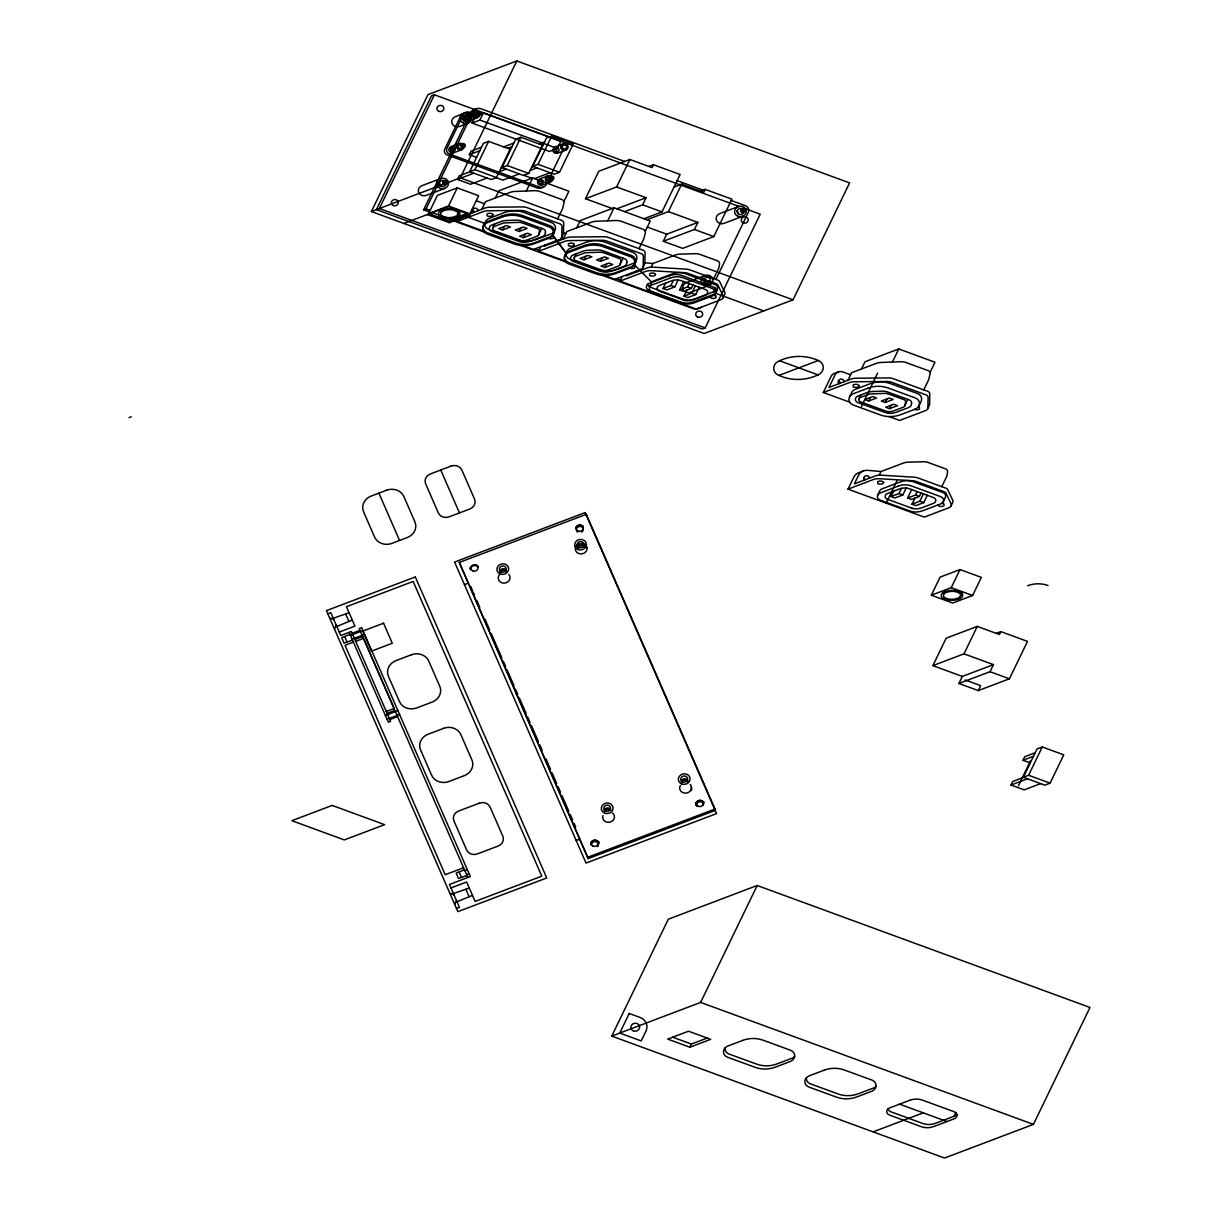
<?xml version="1.0" encoding="UTF-8"?>
<svg xmlns="http://www.w3.org/2000/svg" width="1219" height="1219" viewBox="0 0 1219 1219"><rect width="100%" height="100%" fill="white"/><g stroke="black" fill="none" stroke-linecap="round" stroke-linejoin="round"><path stroke-width="1.5" d="M709.976 296.887L710.677 297.924A5.684 5.089 -8.9 0 0 715.888 297.863L716.056 295.988A5.684 5.089 -8.9 0 0 713.694 295.379M938.005 505.001L938.706 505.961A5.684 5.089 -8.9 0 0 943.933 505.9L944.024 503.98A5.684 5.089 -8.9 0 0 941.738 503.417M371.384 211.542L427.945 94.625L516.81 60.95L849.597 182.896L793.051 299.813L704.171 333.503L371.384 211.542L460.249 177.867L793.051 299.813M738.897 206.377L434.391 94.777L379.368 208.525L705.192 327.911L760.214 214.178L745.678 208.845M429.378 211.954L423.602 209.836L470.641 112.59A5.866 5.242 -8.9 0 1 473.886 109.71L476.37 108.765M423.602 209.836L426.086 208.906L473.14 111.645A5.866 5.242 -8.9 0 1 480.85 108.72L624.722 161.441M472.027 123.043L475.456 115.973L483.349 112.986L560.847 141.389L557.433 148.459L549.525 151.446L472.027 123.043L479.92 120.056L557.433 148.459M428.616 213.538L437.377 195.421L457.277 187.878L478.64 195.71L469.879 213.813L448.516 205.981L428.616 213.538L449.963 221.355L484.674 208.175A13.379 11.977 -8.9 0 1 489.825 207.215L522.326 206.925A13.379 11.977 -8.9 0 1 527.4 207.779L561.7 220.349A3.352 3.002 -8.9 0 1 563.696 223.092L563.498 233.164A3.352 3.002 -8.9 0 1 563.224 234.338L561.502 237.873M479.92 120.056L483.349 112.986M440.897 212.67L442.192 210.003M487.006 178.02L470.534 184.252L457.369 179.437L459.075 175.886L469.955 171.772M476.599 157.327L469.33 154.676L471.052 151.141L481.52 147.164M460.249 177.867L516.81 60.95M448.516 205.981L457.277 187.878M469.665 171.666L483.349 143.37L488.606 141.374L510.121 149.251L496.423 177.547L491.181 179.543L469.665 171.666L474.922 169.67L496.423 177.547M474.922 169.67L488.606 141.374M427.32 214.559L449.476 222.681L451.03 219.496L466.816 213.508M457.597 214.666L459.197 211.359M483.471 231.092L457.216 221.477L458.923 217.927M481.84 209.257L485.467 201.729L510.06 192.419A13.379 11.977 -8.9 0 1 514.753 191.459L534.516 190.697A13.379 11.977 -8.9 0 1 540.017 191.551L562.02 199.611A3.352 3.002 -8.9 0 1 563.955 202.933L562.69 208.266A3.352 3.002 -8.9 0 1 562.477 208.876L557.647 218.871M501.954 167.552L515.637 139.256L520.894 137.259L542.394 145.137L528.711 173.433L523.454 175.429L501.954 167.552L507.211 165.555L528.711 173.433M507.211 165.555L520.894 137.259M495.386 197.981L498.891 190.743L532.657 177.944L568.892 191.231L563.909 201.516M483.364 226.048L485.512 221.629A6.689 5.988 -8.9 0 1 489.2 218.353L503.843 212.792A26.757 23.938 -8.9 0 1 524.261 212.594L551.582 222.605A6.689 5.988 -8.9 0 1 554.98 230.406L552.679 235.176L566.012 253.141A6.659 5.973 -8.9 0 0 569.928 259.236L597.6 269.384A26.757 23.938 -8.9 0 0 618.018 269.186L633.027 263.487A6.659 5.973 -8.9 0 0 635.678 261.719M492.842 227.74L494.655 223.976M532.779 166.348L546.462 138.052L551.719 136.056L573.22 143.949L559.536 172.245L554.279 174.226L532.779 166.348L538.021 164.352L559.536 172.245M502.578 229.995L510.487 227.008L506.601 225.576L498.708 228.578L502.578 229.995L504.285 226.46M538.021 164.352L551.719 136.056M526.334 191.017L532.657 177.944M519.142 231.473L527.05 228.471L523.164 227.054L515.271 230.041L519.142 231.473L520.863 227.938M523.5 237.659L531.408 234.673L527.522 233.256L519.629 236.242L523.5 237.659L525.221 234.124M334.463 629.019L336.276 625.256M538.448 235.191L541.754 228.364M564.839 260.912L538.585 251.297L540.825 246.665M544.771 245.156L544.253 246.253L566.058 237.995A13.379 11.977 -8.9 0 1 571.208 237.035L603.71 236.745A13.379 11.977 -8.9 0 1 608.769 237.598L643.068 250.169A3.352 3.002 -8.9 0 1 645.064 252.912L644.881 262.984A3.352 3.002 -8.9 0 1 644.592 264.157L642.885 267.692M563.208 239.076L566.85 231.549L591.428 222.239A13.379 11.977 -8.9 0 1 596.137 221.279L615.885 220.517A13.379 11.977 -8.9 0 1 621.4 221.37L643.403 229.431A3.352 3.002 -8.9 0 1 645.323 232.753L644.074 238.101A3.352 3.002 -8.9 0 1 643.861 238.695L639.015 248.691M612.121 208.495L585.47 198.727L598.758 171.285L629.873 159.491L652.043 167.612L653.445 164.717L680.111 174.485L662.008 211.893L643.967 218.734M576.77 227.801L580.259 220.563L614.041 207.763L650.26 221.05L645.278 231.336M564.747 255.868L566.881 251.449A6.689 5.988 -8.9 0 1 570.568 248.173L585.227 242.611A26.757 23.938 -8.9 0 1 605.645 242.413L632.951 252.424A6.689 5.988 -8.9 0 1 636.364 260.226L634.215 264.645M574.21 257.559L576.038 253.796M585.47 198.727L616.601 186.934L629.873 159.491M583.962 259.815L591.855 256.828L587.985 255.396L580.076 258.398L583.962 259.815L585.669 256.28M607.717 220.837L614.041 207.763M600.525 261.293L608.418 258.291L604.548 256.874L596.655 259.86L600.525 261.293L602.232 257.758M604.883 267.479L612.776 264.493L608.906 263.075L601.013 266.062L604.883 267.479L606.59 263.944M624.6 211.634L642.626 204.807L646.055 197.722L616.601 186.934M619.816 265.011L623.122 258.184M619.968 281.117L645.034 271.608A13.333 11.931 -8.9 0 1 651.175 270.679L684.347 272.675A13.333 11.931 -8.9 0 1 688.385 273.498L716.254 283.707A3.352 3.002 -8.9 0 1 717.976 285.231L722.958 295.623A3.352 3.002 -8.9 0 1 721.084 299.661L696.262 309.077L619.968 281.117L622.208 276.484M626.871 274.717L626.337 275.814L646.756 268.073A13.333 11.931 -8.9 0 1 652.881 267.144L686.068 269.125A13.333 11.931 -8.9 0 1 690.106 269.963L717.961 280.172A3.352 3.002 -8.9 0 1 719.682 281.696L724.665 292.088A3.352 3.002 -8.9 0 1 724.65 294.48L722.943 298.015M635.648 261.933L634.307 264.721L651.921 282.366M646.832 219.786L668.393 211.618L681.665 184.176L703.835 192.297L705.237 189.387L731.903 199.169L713.801 236.577L682.67 248.371L663.304 241.271L666.717 234.2L697.847 222.407L694.419 229.477L663.304 241.271M651.205 267.129L652.957 263.502L675.128 255.091A13.333 11.931 -8.9 0 1 679.943 254.146L695.028 253.689A13.333 11.931 -8.9 0 1 700.376 254.558L717.564 260.851A3.352 3.002 -8.9 0 1 719.53 263.99L718.936 267.57A3.352 3.002 -8.9 0 1 718.677 268.348L713.709 278.618M649.651 287.044L651.677 282.869A4.206 3.764 -8.9 0 1 653.993 280.797L672.477 273.803A16.731 14.978 -8.9 0 1 685.246 273.681L715.111 284.621A4.206 3.764 -8.9 0 1 717.26 289.528L715.233 293.703M678.13 280.004L674.793 286.922L666.884 289.909L663.014 288.492L665.62 283.098M663.014 288.492L670.907 285.505L673.437 280.294M693.017 284.972L691.356 288.4L683.463 291.387L679.577 289.97L683.661 281.543M679.577 289.97L687.486 286.968L689.131 283.555M699.264 287.257L695.714 294.587L687.821 297.588L683.935 296.156L686.876 290.092M683.935 296.156L691.843 293.169L695.379 285.84M715.873 279.41L748.268 212.472A5.866 5.242 -8.9 0 0 745.281 205.615L731.263 200.48M713.557 291.752L715.355 288.034M454.657 904.3L456.47 900.551M849.567 402.102L823.313 392.488L831.16 376.244A5.729 5.135 -8.9 0 1 834.329 373.441L838.276 371.932M847.936 380.267L851.578 372.74L876.156 363.43A13.379 11.977 -8.9 0 1 880.849 362.47L900.612 361.708A13.379 11.977 -8.9 0 1 906.128 362.561L928.131 370.622A3.352 3.002 -8.9 0 1 930.051 373.943L928.787 379.292A3.352 3.002 -8.9 0 1 928.573 379.886L923.743 389.882M861.483 368.991L864.987 361.753L898.753 348.954L934.988 362.241L930.006 372.542M849.475 397.059L851.609 392.64A6.689 5.988 -8.9 0 1 855.296 389.364L869.939 383.802A26.757 23.938 -8.9 0 1 890.373 383.604L917.678 393.615A6.689 5.988 -8.9 0 1 921.092 401.417L918.943 405.851M858.938 398.75L860.766 394.986M861.467 406.46L877.558 373.182M868.675 401.005L876.583 398.019L872.713 396.586L864.804 399.588L868.675 401.005L870.396 397.47M892.445 362.028L898.753 348.954M885.253 402.483L893.146 399.482L889.276 398.064L881.367 401.066L885.253 402.483L886.96 398.948M847.997 489.154L873.078 479.646A13.333 11.931 -8.9 0 1 879.219 478.717L912.391 480.713A13.333 11.931 -8.9 0 1 916.429 481.551L944.283 491.76A3.352 3.002 -8.9 0 1 946.02 493.268L951.003 503.66A3.352 3.002 -8.9 0 1 949.129 507.698L924.307 517.115L847.997 489.154L853.879 477.025A8.792 7.863 -8.9 0 1 858.725 472.698L863.387 470.93M889.611 408.67L897.504 405.683L893.634 404.266L885.725 407.253L889.611 408.67L891.318 405.135M904.544 406.217L907.85 399.375M879.234 475.166L881.002 471.54L903.157 463.144A13.333 11.931 -8.9 0 1 907.987 462.184L923.057 461.742A13.333 11.931 -8.9 0 1 928.421 462.595L945.609 468.888A3.352 3.002 -8.9 0 1 947.574 472.027L946.965 475.608A3.352 3.002 -8.9 0 1 946.721 476.385L941.754 486.655M611.755 1036.104L668.317 919.187L757.197 885.497L1089.984 1007.458L1033.422 1124.375L944.557 1158.05L611.755 1036.104L700.635 1002.414L1033.422 1124.375M877.695 495.082L879.722 490.907A4.206 3.764 -8.9 0 1 882.038 488.849L900.521 481.84A16.731 14.978 -8.9 0 1 913.29 481.718L943.156 492.659A4.206 3.764 -8.9 0 1 945.304 497.565L943.277 501.74M927.613 408.883L929.32 405.348A3.352 3.002 -8.9 0 0 929.609 404.175L929.792 394.103A3.352 3.002 -8.9 0 0 927.796 391.36L893.497 378.789A13.379 11.977 -8.9 0 0 888.438 377.936L855.921 378.225A13.379 11.977 -8.9 0 0 850.786 379.185L828.966 387.444L835.122 374.751A5.729 5.135 -8.9 0 1 842.649 371.886L850.588 374.797M886.152 503.127L896.925 480.85M906.174 488.042L902.822 494.96L894.929 497.962L891.059 496.529L893.664 491.135M891.059 496.529L898.952 493.543L901.466 488.331M921.046 493.009L919.4 496.438L911.492 499.424L907.622 498.007L911.69 489.581M907.622 498.007L915.515 495.021L917.176 491.592M927.293 495.295L923.758 502.624L915.85 505.626L911.98 504.209L914.92 498.129M911.98 504.209L919.873 501.207L923.423 493.878M700.635 1002.414L757.197 885.497M950.972 506.053L952.694 502.518A3.352 3.002 -8.9 0 0 952.709 500.125L947.727 489.733A3.352 3.002 -8.9 0 0 946.005 488.209L918.136 478.016A13.333 11.931 -8.9 0 0 914.098 477.178L880.926 475.181A13.333 11.931 -8.9 0 0 874.785 476.111L854.382 483.852L858.526 475.258A8.792 7.863 -8.9 0 1 867.715 470.336L881.002 471.54M689.863 1047.228L710.677 1039.35L688.506 1031.213L667.692 1039.106L689.863 1047.228L691.402 1044.043L707.188 1038.07M931.346 595.207L940.108 577.105L960.008 569.563L981.356 577.379L972.594 595.497L952.694 603.039L931.346 595.207L951.247 587.665L972.594 595.497M943.628 594.354L944.908 591.687M951.247 587.665L960.008 569.563M960.328 596.335L961.928 593.043M962.324 676.423L932.87 665.635L946.157 638.192L977.272 626.398L999.443 634.52L1000.845 631.61L1027.51 641.392L1009.408 678.8L978.278 690.594L958.896 683.493L962.324 676.423L993.455 664.629L990.026 671.699L958.896 683.493M932.87 665.635L964 653.841L977.272 626.398M978.278 690.594L980.67 685.642L965.174 679.973M1040.676 783.604L1024.204 789.851L1011.023 785.021L1012.745 781.486L1023.625 777.356M1030.268 762.926L1023 760.26L1024.722 756.725L1035.175 752.763M1018.474 785.676L1030.451 760.915M1023.335 777.25L1037.019 748.954L1042.275 746.973L1063.776 754.851L1050.092 783.147L1044.835 785.143L1023.335 777.25L1028.592 775.269L1050.092 783.147M1028.592 775.269L1042.275 746.973M953.928 1116.314L955.726 1112.581M554.279 231.93L554.279 231.93A6.659 5.973 -8.9 0 1 551.658 233.667L536.65 239.366A26.757 23.938 -8.9 0 1 516.216 239.564L488.56 229.416A6.659 5.973 -8.9 0 1 484.644 223.321L465.963 216.433M336.81 626.475L352.291 620.09M456.988 901.755L472.484 895.371M352.52 640.097L344.078 643.114L341.716 637.72L350.021 634.383M466.984 875.486L458.527 878.503L456.18 873.109L464.485 869.772M434.391 94.777L431.435 95.905L376.412 209.638L702.22 329.039L705.192 327.911M465.932 112.346L463.677 113.199A5.013 4.48 -8.9 0 0 460.919 115.653L444.737 149.114A5.013 4.48 -8.9 0 0 447.282 154.965L537.381 187.985A5.013 4.48 -8.9 0 0 541.206 187.939L543.461 187.086M463.829 113.458L455.464 116.643A5.912 5.287 -8.9 0 0 452.097 123.591A5.912 5.287 -8.9 0 0 459.715 126.395L468.096 123.226M474.648 111.432L466.862 114.388A3.764 3.367 -8.9 0 0 464.729 118.807A3.764 3.367 -8.9 0 0 469.574 120.59L477.345 117.649M459.03 143.522L451.243 146.478A3.764 3.367 -8.9 0 0 449.095 150.897A3.764 3.367 -8.9 0 0 453.956 152.68L461.727 149.724M469.33 154.676L479.798 150.699M503.66 146.889L513.793 143.05M507.531 148.307L512.087 146.585M440.501 178.629L422.094 185.608A5.912 5.287 -8.9 0 0 418.726 192.572A5.912 5.287 -8.9 0 0 426.36 195.36L444.767 188.381M539.118 143.933L544.619 141.861M542.135 145.686L542.912 145.396M457.369 179.437L473.825 173.189M563.071 143.933L555.285 146.874A3.764 3.367 -8.9 0 0 553.152 151.308A3.764 3.367 -8.9 0 0 557.997 153.076L565.784 150.135M500.994 168.131L502.243 167.643M499.272 171.666L506.114 169.075M531.865 166.912L533.069 166.454M519.294 173.906L502.822 180.138L496.103 177.669M530.158 170.447L536.939 167.872M403.855 223.443L448.135 206.666L470.305 214.788L449.476 222.681M534.501 178.614L550.119 172.702M547.681 175.932L539.91 178.873A3.764 3.367 -8.9 0 0 537.762 183.307A3.764 3.367 -8.9 0 0 542.623 185.075L550.394 182.134M457.216 221.477L482.968 211.71A13.379 11.977 -8.9 0 1 488.118 210.75L520.62 210.46A13.379 11.977 -8.9 0 1 525.694 211.314L559.978 223.885A3.352 3.002 -8.9 0 1 561.974 226.627L561.791 236.699A3.352 3.002 -8.9 0 1 559.658 239.518L533.511 249.438L522.997 245.583M648.874 166.439L653.445 164.717M616.844 208.799L646.055 197.722M674.016 187.071L681.665 184.176M538.585 251.297L564.351 241.53A13.379 11.977 -8.9 0 1 569.486 240.57L602.003 240.28A13.379 11.977 -8.9 0 1 607.062 241.133L641.362 253.704A3.352 3.002 -8.9 0 1 643.358 256.447L643.16 266.519A3.352 3.002 -8.9 0 1 641.026 269.338L614.894 279.258L604.38 275.403M700.651 191.124L705.237 189.387M129.016 417.629L131.271 416.776M738.303 206.56L719.896 213.538A5.912 5.287 -8.9 0 0 716.528 220.502A5.912 5.287 -8.9 0 0 724.162 223.29L742.569 216.312M630.528 267.936L615.885 273.483A26.757 23.938 -8.9 0 1 595.466 273.681L568.145 263.685A6.689 5.988 -8.9 0 1 568.435 252.592L583.078 247.03A26.757 23.938 -8.9 0 1 603.496 246.832L630.817 256.843A6.689 5.988 -8.9 0 1 630.573 267.921M704.948 275.524L686.541 282.503A5.912 5.287 -8.9 0 0 683.173 289.467A5.912 5.287 -8.9 0 0 690.792 292.255L709.199 285.292M700.346 307.721L697.862 308.651A5.866 5.242 -8.9 0 1 693.382 308.697L602.034 275.235M778.956 375.406A42.467 38.002 -8.9 0 0 817.873 374.949A8.792 7.878 -8.9 0 0 823.282 367.589A8.792 7.878 -8.9 0 0 818.056 360.443A42.467 38.002 -8.9 0 0 779.535 360.763A8.792 7.878 -8.9 0 0 773.73 368.077A8.792 7.878 -8.9 0 0 778.956 375.406L818.452 360.443M823.313 392.488L849.079 382.72A13.379 11.977 -8.9 0 1 854.214 381.76L886.716 381.471A13.379 11.977 -8.9 0 1 891.79 382.339L926.09 394.895A3.352 3.002 -8.9 0 1 928.086 397.638L927.888 407.71A3.352 3.002 -8.9 0 1 925.754 410.529L899.607 420.448L889.108 416.593M459.304 562.462L586.324 514.327L714.989 809.035L715.218 810.437L588.198 858.572L459.304 562.462L588.198 858.572M327.82 613.782L330.776 612.654L340.771 635.541L351.392 631.518L390.583 721.282L388.328 722.136L349.137 632.371M333.229 618.262L349.091 612.761M339.248 632.082L354.942 626.139L346.455 606.712L413.134 581.448L541.8 876.156L475.12 901.42L466.648 882.007L450.969 887.95M464.454 584.632L468.005 583.292M352.169 633.286L359.955 630.345M350.447 635.358L362.942 630.573M352.093 639.137L364.633 634.429M354.881 639.503L362.652 636.547M353.403 642.123L345.023 645.293L445.194 874.724L463.601 867.745M355.704 641.392L363.597 638.39L394.209 708.498L386.301 711.485M387.139 713.374L394.91 710.433M397.912 710.662L385.417 715.446M387.063 719.225L399.603 714.517M389.836 719.591L397.623 716.635M996.258 633.347L1000.845 631.61M464.881 870.701L467.38 869.756M466.572 874.556L469.056 873.612M576.16 840.5L579.711 839.16M453.407 893.557L469.285 888.041M587.969 857.17L714.989 809.035M456.485 908.49L459.441 907.363L449.445 884.476L470.336 876.522L361.677 627.663L359.194 628.608L467.852 877.512M1023 760.26L1033.468 756.298M1011.023 785.021L1027.495 778.789M873.094 1131.872L923.286 1112.84M644.881 262.771L652.957 263.502M677.124 180.656L703.15 190.179M477.574 115.165L469.757 112.3A5.013 4.48 -8.9 0 0 463.159 114.799L446.977 148.261A5.013 4.48 -8.9 0 0 449.537 154.112L539.636 187.132A5.013 4.48 -8.9 0 0 546.219 184.633L562.401 151.171A5.013 4.48 -8.9 0 0 559.856 145.32L559.079 145.046M668.393 211.618L697.847 222.407M642.626 204.807L662.008 211.893M694.419 229.477L713.801 236.577M523.743 175.323L531.804 178.264M647.335 227.1L666.717 234.2M476.553 200.876L484.476 203.786M563.513 232.753L565.86 233.606M715.462 293.246L763.719 310.936M687.486 286.968L691.356 288.4M670.907 285.505L674.793 286.922M691.843 293.169L695.714 294.587M685.048 300.605L659.083 291.082A3.352 3.002 -8.9 0 1 659.235 285.52L671.44 280.888A13.333 11.931 -8.9 0 1 681.619 280.797L705.816 289.665A3.352 3.002 -8.9 0 1 705.664 295.227L693.459 299.844A13.333 11.931 -8.9 0 1 683.28 299.95M426.086 208.906L430.139 210.384M454.946 219.466L457.689 220.487M535.08 248.844L539.072 250.306M616.448 278.663L620.441 280.126M432.349 212.655L451.03 219.496M452.447 220.41L484.095 232.006M520.665 245.415L565.479 261.826M779.535 360.763L818.284 374.949M915.515 495.021L919.4 496.438M898.952 493.543L902.822 494.96M919.873 501.207L923.758 502.624M913.092 508.643L887.127 499.12A3.352 3.002 -8.9 0 1 887.264 493.558L899.485 488.941A13.333 11.931 -8.9 0 1 909.664 488.834L933.845 497.702A3.352 3.002 -8.9 0 1 933.708 503.264L921.488 507.896A13.333 11.931 -8.9 0 1 911.309 507.988M964 653.841L993.455 664.629M990.026 671.699L1009.408 678.8M329.648 617.972L333.747 619.481M449.826 893.253L453.94 894.761M899.576 1104.155L946.995 1121.541M672.72 1037.201L691.402 1044.043M552.679 235.176L566.104 253.049M440.745 470.031L459.472 512.925M470.641 586.369L472.241 590.042M472.987 591.764L474.496 595.207M476.766 600.388L479.768 607.291M485.071 619.435L489.642 629.903M491.166 633.392L501.817 657.803M503.34 661.277L505.626 666.519M507.15 669.993L514.007 685.688M515.53 689.177L517.801 694.403M519.324 697.893L526.181 713.587M527.705 717.077L529.991 722.303M531.514 725.793L538.356 741.472M539.88 744.961L542.165 750.188M545.975 758.904L550.531 769.372M552.055 772.861L556.626 783.314M558.15 786.804L560.435 792.03M561.959 795.519L568.801 811.214M570.324 814.703L572.61 819.93M574.134 823.419L575.658 826.909M378.896 493.146L399.558 540.459M459.136 871.981L461.498 877.375M345.693 614.056L348.893 621.37M465.887 889.337L469.086 896.666M344.687 636.592L347.034 642.002M586.324 514.327L586.552 515.728M838.443 380.846A2.956 2.636 -8.9 0 1 840.15 383.208M918.334 406.841A5.684 5.089 -8.9 0 1 919.431 407.222L919.476 409.127A5.684 5.089 -8.9 0 1 914.57 409.386M838.992 383.65A2.956 2.636 -8.9 0 1 840.089 379.353A2.956 2.636 -8.9 0 1 844.097 381.715M863.738 477.97A2.849 2.545 -8.9 0 1 864.728 479.92M864.5 480.012A2.849 2.545 -8.9 0 1 865.536 475.852A2.849 2.545 -8.9 0 1 869.391 478.153M960.481 592.068A18.468 16.533 -8.9 0 0 943.704 592.205A3.825 3.428 -8.9 0 0 943.445 598.575A18.468 16.533 -8.9 0 0 960.389 598.377A3.825 3.428 -8.9 0 0 960.465 592.068M456.089 211.039A14.78 13.226 -8.9 0 0 442.665 211.146A3.063 2.743 -8.9 0 0 442.467 216.235A14.78 13.226 -8.9 0 0 456.013 216.083A3.063 2.743 -8.9 0 0 456.074 211.039M466.389 116.308A2.286 2.057 -8.9 0 1 467.791 119.523M450.893 148.352A2.286 2.057 -8.9 0 1 452.295 151.567M555.818 149.068A2.286 2.057 -8.9 0 1 556.336 151.964M557.647 148.017A2.286 2.057 -8.9 0 1 558.927 150.546A2.286 2.057 -8.9 0 1 556.138 151.933A2.286 2.057 -8.9 0 1 554.523 149.556M472.332 209.836A2.956 2.636 -8.9 0 1 474.039 212.197M552.237 235.831A5.684 5.089 -8.9 0 1 553.335 236.212L553.38 238.116A5.684 5.089 -8.9 0 1 548.474 238.375M472.881 212.639A2.956 2.636 -8.9 0 1 473.993 208.342A2.956 2.636 -8.9 0 1 478 210.704M555.27 241.179A2.956 2.636 -8.9 0 1 555.422 242.017M633.606 265.651A5.684 5.089 -8.9 0 1 634.703 266.032L634.688 267.967A5.684 5.089 -8.9 0 1 629.842 268.195M559.216 239.686A2.956 2.636 -8.9 0 1 559.369 240.524M554.264 242.459A2.956 2.636 -8.9 0 1 553.746 241.758M636.547 271.045A2.849 2.545 -8.9 0 1 636.684 271.883M641.209 269.277A2.849 2.545 -8.9 0 1 641.346 270.115M636.455 271.974A2.849 2.545 -8.9 0 1 635.922 271.273M443.183 181.463A2.331 2.088 -8.9 0 1 444.569 184.618M476.553 112.483A2.331 2.088 -8.9 0 1 477.939 115.653M701.672 307.02A5.866 5.242 -8.9 0 1 698.868 308.087M740.984 209.394A2.331 2.088 -8.9 0 1 742.371 212.548M539.438 180.793A2.286 2.057 -8.9 0 1 540.84 184.008M461.056 144.528A2.331 2.088 -8.9 0 1 462.428 147.697M549.601 176.984A2.331 2.088 -8.9 0 1 550.973 180.138M691.249 787.169A5.866 5.242 -8.9 0 1 691.371 790.628M582.255 544.832A5.866 5.242 -8.9 0 1 583.931 545.243M586.217 546.965A5.866 5.242 -8.9 0 1 586.811 547.986M470.29 569.898A4.434 3.977 -8.9 0 1 478.397 567.125M469.94 568.374A4.967 4.449 -8.9 0 1 478.412 566.363M590.636 843.777A4.434 3.977 -8.9 0 1 599.123 843.411M590.697 842.481A4.967 4.449 -8.9 0 1 599.215 842.405M575.932 527.842A4.434 3.977 -8.9 0 1 583.352 527.05M576.054 526.837A4.967 4.449 -8.9 0 1 583.307 526.288M695.607 805.058A4.434 3.977 -8.9 0 1 704.033 803.047M695.5 803.214A4.967 4.449 -8.9 0 1 703.957 802.041M576.587 530.829A3.505 3.139 -8.9 0 1 580.046 526.44A3.505 3.139 -8.9 0 1 582.926 530.966M582.164 531.865A3.505 3.139 -8.9 0 1 581.768 532.154M577.593 532.063A3.505 3.139 -8.9 0 1 577.227 531.758M696.872 806.308A3.505 3.139 -8.9 0 1 699.493 801.782A3.505 3.139 -8.9 0 1 703.5 805.18M591.444 845.316A3.505 3.139 -8.9 0 1 595.832 841.659A3.505 3.139 -8.9 0 1 597.569 846.656M439.221 183.17A3.276 2.926 -8.9 0 1 440.44 185.974M703.653 280.08A3.276 2.926 -8.9 0 1 704.872 282.869M737.007 211.116A3.276 2.926 -8.9 0 1 738.226 213.904M462.55 118.014A3.276 2.926 -8.9 0 1 463.769 120.803M725.015 1047.883A6.659 5.973 -8.9 0 0 728.932 1053.978L756.603 1064.111A26.757 23.938 -8.9 0 0 777.021 1063.913L792.03 1058.229A6.659 5.973 -8.9 0 0 794.681 1056.446M806.399 1077.703A6.659 5.973 -8.9 0 0 810.315 1083.798L837.971 1093.931A26.757 23.938 -8.9 0 0 858.389 1093.733L873.413 1088.049A6.659 5.973 -8.9 0 0 876.065 1086.266M956.961 1114.974A4.16 3.718 -8.9 0 1 955.848 1115.583L935.43 1123.324A16.731 14.978 -8.9 0 1 922.661 1123.446L890.723 1111.743A4.16 3.718 -8.9 0 1 888.255 1108.635M716.589 290.427A4.16 3.718 -8.9 0 1 715.477 291.036L695.043 298.777A16.731 14.978 -8.9 0 1 682.274 298.899L650.337 287.196A4.16 3.718 -8.9 0 1 647.868 284.088M1027.602 585.729A26.757 23.938 -8.9 0 1 1048.02 585.531M612.456 812.921A5.912 5.287 -8.9 0 1 613.462 819.793A5.912 5.287 -8.9 0 1 605.995 821.865A5.912 5.287 -8.9 0 1 602.948 815.557M604.35 811.214A3.276 2.926 -8.9 0 1 607.077 807.968A3.276 2.926 -8.9 0 1 610.765 810.102M690.259 784.457A5.912 5.287 -8.9 0 1 689.802 791.39A5.912 5.287 -8.9 0 1 682.107 792.213A5.912 5.287 -8.9 0 1 680.37 785.508M508.811 574.454A5.912 5.287 -8.9 0 1 508.155 581.57A5.912 5.287 -8.9 0 1 500.247 581.935A5.912 5.287 -8.9 0 1 499.348 574.896M581.783 543.354A5.912 5.287 -8.9 0 1 586.278 551.125A5.912 5.287 -8.9 0 1 576.419 551.948A5.912 5.287 -8.9 0 1 579.833 543.522M577.76 548.001A3.276 2.926 -8.9 0 1 580.32 544.375A3.276 2.926 -8.9 0 1 584.16 546.691M578.05 547.834A3.276 2.926 -8.9 0 1 583.749 546.798M681.375 782.034A3.276 2.926 -8.9 0 1 684.651 778.728A3.276 2.926 -8.9 0 1 687.866 781.882A3.276 2.926 -8.9 0 0 681.848 781.973M499.958 572.321A3.276 2.926 -8.9 0 1 503.203 568.74A3.276 2.926 -8.9 0 1 506.357 572.183M500.278 572.275A3.276 2.926 -8.9 0 1 506.525 572.168M604.837 811.168A3.276 2.926 -8.9 0 1 610.201 810.193M492.994 214.803L492.43 215.717A5.684 5.089 -8.9 0 1 487.051 215.854L487.128 213.889A5.684 5.089 -8.9 0 1 492.308 213.843L492.994 214.803M574.378 244.623L573.722 245.568A5.684 5.089 -8.9 0 1 568.435 245.674L568.511 243.709A5.684 5.089 -8.9 0 1 573.677 243.663L574.378 244.623M655.578 274.504L654.847 275.494A5.684 5.089 -8.9 0 1 649.636 275.555L649.712 273.589A5.684 5.089 -8.9 0 1 654.877 273.559L655.578 274.504M859.09 385.813L858.45 386.773A5.684 5.089 -8.9 0 1 853.163 386.865L853.239 384.899A5.684 5.089 -8.9 0 1 858.405 384.854L859.09 385.89M883.623 482.541L882.891 483.532A5.684 5.089 -8.9 0 1 877.68 483.593L877.756 481.627A5.684 5.089 -8.9 0 1 882.922 481.596L883.623 482.541M539.514 231.214L538.737 234.52A2.545 2.286 -8.9 0 1 537.168 236.212L527.324 239.945A10.194 9.127 -8.9 0 1 519.553 240.021L494.137 230.711A2.545 2.286 -8.9 0 1 494.244 226.49L501.847 223.61A10.194 9.127 -8.9 0 1 505.428 222.879L518.365 222.376A10.194 9.127 -8.9 0 1 522.57 223.031L538.051 228.7A2.545 2.286 -8.9 0 1 539.514 231.214M545.426 232.692L545.152 233.88A3.825 3.413 -8.9 0 1 542.79 236.44L530.189 241.21A15.283 13.683 -8.9 0 1 518.532 241.332L491.531 231.442A3.825 3.413 -8.9 0 1 491.684 225.104L500.933 221.599A15.283 13.683 -8.9 0 1 506.296 220.502L515.652 220.136A15.283 13.683 -8.9 0 1 521.961 221.111L543.232 228.913A3.825 3.413 -8.9 0 1 545.426 232.692M620.882 261.034L620.105 264.34A2.545 2.286 -8.9 0 1 618.536 266.032L608.708 269.765A10.194 9.127 -8.9 0 1 600.921 269.841L575.505 260.531A2.545 2.286 -8.9 0 1 575.627 256.31L583.215 253.43A10.194 9.127 -8.9 0 1 586.796 252.699L599.748 252.196A10.194 9.127 -8.9 0 1 603.954 252.851L619.42 258.519A2.545 2.286 -8.9 0 1 620.882 261.034M626.795 262.527L626.52 263.7A3.825 3.413 -8.9 0 1 624.174 266.26L611.572 271.029A15.283 13.683 -8.9 0 1 599.9 271.151L572.9 261.262A3.825 3.413 -8.9 0 1 573.067 254.923L582.301 251.419A15.283 13.683 -8.9 0 1 587.665 250.322L597.036 249.956A15.283 13.683 -8.9 0 1 603.329 250.931L624.616 258.733A3.825 3.413 -8.9 0 1 626.795 262.527M905.61 402.224L904.833 405.531A2.545 2.286 -8.9 0 1 903.264 407.222L893.42 410.955A10.194 9.127 -8.9 0 1 885.649 411.032L860.233 401.721A2.545 2.286 -8.9 0 1 860.34 397.501L867.943 394.621A10.194 9.127 -8.9 0 1 871.524 393.889L884.476 393.387A10.194 9.127 -8.9 0 1 888.666 394.042L904.148 399.71A2.545 2.286 -8.9 0 1 905.61 402.224M911.522 403.718L911.248 404.906A3.825 3.413 -8.9 0 1 908.902 407.451L896.3 412.22A15.283 13.683 -8.9 0 1 884.628 412.342L857.627 402.453A3.825 3.413 -8.9 0 1 857.795 396.114L867.029 392.609A15.283 13.683 -8.9 0 1 872.393 391.512L881.748 391.162A15.283 13.683 -8.9 0 1 888.057 392.137L909.344 399.923A3.825 3.413 -8.9 0 1 911.522 403.718M629.233 1013.477L619.755 1033.072L641.224 1040.935L645.963 1031.137A11.763 10.529 -8.9 0 0 639.96 1017.408L629.233 1013.477M502.304 215.87L487.295 221.553A6.659 5.973 -8.9 0 0 487.021 232.6L514.677 242.749A26.757 23.938 -8.9 0 0 535.095 242.551L550.119 236.852A6.659 5.973 -8.9 0 0 550.394 225.805L522.722 215.656A26.757 23.938 -8.9 0 0 502.304 215.87M501.71 217.211L487.067 222.772A6.689 5.988 -8.9 0 0 486.777 233.865L514.083 243.861A26.757 23.938 -8.9 0 0 534.501 243.663L549.159 238.116A6.689 5.988 -8.9 0 0 549.434 227.024L522.128 217.012A26.757 23.938 -8.9 0 0 501.71 217.211M583.688 245.689L568.679 251.373A6.659 5.973 -8.9 0 0 568.389 262.42L596.061 272.568A26.757 23.938 -8.9 0 0 616.479 272.37L631.488 266.671A6.659 5.973 -8.9 0 0 631.777 255.624L604.106 245.476A26.757 23.938 -8.9 0 0 583.688 245.689M669.414 275.738L648.98 283.478A4.16 3.718 -8.9 0 0 648.798 290.381L680.735 302.083A16.731 14.978 -8.9 0 0 693.504 301.962L713.938 294.206A4.16 3.718 -8.9 0 0 714.121 287.318L682.183 275.601A16.731 14.978 -8.9 0 0 669.414 275.738M670.45 277.978L651.982 284.972A4.206 3.764 -8.9 0 0 651.799 291.95L681.665 302.891A16.731 14.978 -8.9 0 0 694.434 302.769L712.917 295.76A4.206 3.764 -8.9 0 0 713.1 288.796L683.234 277.856A16.731 14.978 -8.9 0 0 670.45 277.978M386.606 490.236L371.201 496.072A13.379 11.977 -8.9 0 0 363.582 511.828L374.599 537.061A13.379 11.977 -8.9 0 0 391.863 543.384L407.268 537.549A13.379 11.977 -8.9 0 0 414.887 521.793L403.87 496.56A13.379 11.977 -8.9 0 0 386.606 490.236M451.06 466.115L430.414 473.947A8.365 7.482 -8.9 0 0 425.644 483.791L438.337 512.894A8.365 7.482 -8.9 0 0 449.141 516.841L469.803 509.009A8.365 7.482 -8.9 0 0 474.572 499.165L461.864 470.077A8.365 7.482 -8.9 0 0 451.06 466.115M867.806 388.236L853.163 393.783A6.689 5.988 -8.9 0 0 852.873 404.876L880.194 414.871A26.757 23.938 -8.9 0 0 900.612 414.673L915.256 409.127A6.689 5.988 -8.9 0 0 915.545 398.034L888.224 388.023A26.757 23.938 -8.9 0 0 867.806 388.236M415.313 576.953L326.433 610.628L457.856 911.644L546.737 877.954L415.313 576.953M585.166 512.574L454.596 562.066L586.019 863.067L716.589 813.591L585.166 512.574M383.543 623.214L362.729 631.107L371.475 651.159L392.289 643.266L383.543 623.214M411.489 654.74L396.084 660.591A13.379 11.977 -8.9 0 0 388.45 676.347L399.466 701.58A13.379 11.977 -8.9 0 0 416.73 707.904L432.136 702.068A13.379 11.977 -8.9 0 0 439.769 686.312L428.738 661.079A13.379 11.977 -8.9 0 0 411.489 654.74M898.494 486.015L880.027 493.025A4.206 3.764 -8.9 0 0 879.844 499.988L909.709 510.929A16.731 14.978 -8.9 0 0 922.478 510.807L940.961 503.813A4.206 3.764 -8.9 0 0 941.129 496.834L911.263 485.893A16.731 14.978 -8.9 0 0 898.494 486.015M443.625 728.352L428.219 734.188A13.379 11.977 -8.9 0 0 420.585 749.944L431.602 775.177A13.379 11.977 -8.9 0 0 448.866 781.501L464.271 775.665A13.379 11.977 -8.9 0 0 471.905 759.909L460.873 734.676A13.379 11.977 -8.9 0 0 443.625 728.352M332.147 805.424L291.859 820.692L344.322 839.921L384.61 824.654L332.147 805.424M479.341 803.169L458.679 811.001A8.365 7.482 -8.9 0 0 453.925 820.859L466.618 849.948A8.365 7.482 -8.9 0 0 477.421 853.894L498.068 846.077A8.365 7.482 -8.9 0 0 502.837 836.219L490.145 807.13A8.365 7.482 -8.9 0 0 479.341 803.169M742.691 1040.416L727.682 1046.1A6.659 5.973 -8.9 0 0 727.393 1057.163L755.064 1067.295A26.757 23.938 -8.9 0 0 775.482 1067.097L790.491 1061.414A6.659 5.973 -8.9 0 0 790.781 1050.351L763.109 1040.218A26.757 23.938 -8.9 0 0 742.691 1040.416M824.059 1070.236L809.05 1075.92A6.659 5.973 -8.9 0 0 808.761 1086.982L836.432 1097.115A26.757 23.938 -8.9 0 0 856.85 1096.917L871.859 1091.234A6.659 5.973 -8.9 0 0 872.149 1080.171L844.477 1070.038A26.757 23.938 -8.9 0 0 824.059 1070.236M909.785 1100.285L889.352 1108.025A4.16 3.718 -8.9 0 0 889.184 1114.928L921.122 1126.63A16.731 14.978 -8.9 0 0 933.891 1126.508L954.309 1118.768A4.16 3.718 -8.9 0 0 954.492 1111.865L922.554 1100.163A16.731 14.978 -8.9 0 0 909.785 1100.285M958.804 592.724A14.78 13.226 -8.9 0 0 945.38 592.83A3.063 2.743 -8.9 0 0 945.182 597.919A14.78 13.226 -8.9 0 0 958.728 597.767A3.063 2.743 -8.9 0 0 958.789 592.708M444.127 184.496A2.331 2.088 -8.9 0 0 447.449 182.317A2.331 2.088 -8.9 0 0 443.792 180.884A2.331 2.088 -8.9 0 0 444.127 184.496M477.498 115.515A2.331 2.088 -8.9 0 0 480.804 113.352A2.331 2.088 -8.9 0 0 477.162 111.919A2.331 2.088 -8.9 0 0 477.498 115.515M457.75 210.399A18.468 16.533 -8.9 0 0 440.973 210.521A3.825 3.428 -8.9 0 0 440.729 216.906A18.468 16.533 -8.9 0 0 457.658 216.692A3.825 3.428 -8.9 0 0 457.734 210.384M467.243 119.386A2.286 2.057 -8.9 0 0 470.504 117.253A2.286 2.057 -8.9 0 0 466.907 115.835A2.286 2.057 -8.9 0 0 467.243 119.386M451.746 151.43A2.286 2.057 -8.9 0 0 454.992 149.297A2.286 2.057 -8.9 0 0 451.411 147.88A2.286 2.057 -8.9 0 0 451.746 151.43M741.929 212.426A2.331 2.088 -8.9 0 0 745.236 210.247A2.331 2.088 -8.9 0 0 741.594 208.815A2.331 2.088 -8.9 0 0 741.929 212.426M540.291 183.871A2.286 2.057 -8.9 0 0 543.537 181.738A2.286 2.057 -8.9 0 0 539.956 180.336A2.286 2.057 -8.9 0 0 540.291 183.871M462.001 147.56A2.331 2.088 -8.9 0 0 465.308 145.396A2.331 2.088 -8.9 0 0 461.651 143.964A2.331 2.088 -8.9 0 0 462.001 147.56M550.546 180.016A2.331 2.088 -8.9 0 0 553.853 177.837A2.331 2.088 -8.9 0 0 550.196 176.405A2.331 2.088 -8.9 0 0 550.546 180.016M563.468 148.886A2.255 2.011 -8.9 0 0 566.667 146.798A2.255 2.011 -8.9 0 0 563.148 145.411A2.255 2.011 -8.9 0 0 563.468 148.886M562.934 150.166A3.764 3.367 -8.9 0 0 568.145 146.539A3.764 3.367 -8.9 0 0 562.188 144.391A3.764 3.367 -8.9 0 0 562.934 150.166M548.093 180.884A2.255 2.011 -8.9 0 0 551.278 178.797A2.255 2.011 -8.9 0 0 547.758 177.41A2.255 2.011 -8.9 0 0 548.093 180.884M547.544 182.164A3.764 3.367 -8.9 0 0 552.771 178.538A3.764 3.367 -8.9 0 0 546.813 176.389A3.764 3.367 -8.9 0 0 547.544 182.164M459.426 148.489A2.255 2.011 -8.9 0 0 462.611 146.387A2.255 2.011 -8.9 0 0 459.091 145.015A2.255 2.011 -8.9 0 0 459.426 148.489M458.893 149.769A3.764 3.367 -8.9 0 0 464.104 146.128A3.764 3.367 -8.9 0 0 458.146 143.994A3.764 3.367 -8.9 0 0 458.893 149.769M475.044 116.399A2.255 2.011 -8.9 0 0 478.229 114.296A2.255 2.011 -8.9 0 0 474.709 112.925A2.255 2.011 -8.9 0 0 475.044 116.399M474.511 117.679A3.764 3.367 -8.9 0 0 479.722 114.037A3.764 3.367 -8.9 0 0 473.764 111.904A3.764 3.367 -8.9 0 0 474.511 117.679M737.922 216.312A5.912 5.287 -8.9 0 0 746.302 210.811A5.912 5.287 -8.9 0 0 737.068 207.184A5.912 5.287 -8.9 0 0 737.922 216.312M393.356 205.554A3.505 3.139 -8.9 0 0 398.323 202.293A3.505 3.139 -8.9 0 0 392.853 200.145A3.505 3.139 -8.9 0 0 393.356 205.554M438.901 111.401A3.505 3.139 -8.9 0 0 443.868 108.141A3.505 3.139 -8.9 0 0 438.398 105.992A3.505 3.139 -8.9 0 0 438.901 111.401M743.24 222.925A3.505 3.139 -8.9 0 0 748.222 219.664A3.505 3.139 -8.9 0 0 742.737 217.515A3.505 3.139 -8.9 0 0 743.24 222.925M697.71 317.077A3.505 3.139 -8.9 0 0 702.677 313.816A3.505 3.139 -8.9 0 0 697.192 311.668A3.505 3.139 -8.9 0 0 697.71 317.077M440.12 188.381A5.912 5.287 -8.9 0 0 448.516 182.88A5.912 5.287 -8.9 0 0 439.267 179.254A5.912 5.287 -8.9 0 0 440.12 188.381M441.171 186.355A3.459 3.093 -8.9 0 0 446.078 183.14A3.459 3.093 -8.9 0 0 440.668 181.021A3.459 3.093 -8.9 0 0 441.171 186.355M704.567 285.276A5.912 5.287 -8.9 0 0 712.947 279.791A5.912 5.287 -8.9 0 0 703.698 276.164A5.912 5.287 -8.9 0 0 704.567 285.276M705.603 283.265A3.459 3.093 -8.9 0 0 710.509 280.05A3.459 3.093 -8.9 0 0 705.1 277.917A3.459 3.093 -8.9 0 0 705.603 283.265M738.958 214.3A3.459 3.093 -8.9 0 0 743.88 211.07A3.459 3.093 -8.9 0 0 738.455 208.952A3.459 3.093 -8.9 0 0 738.958 214.3M463.464 123.21A5.912 5.287 -8.9 0 0 471.844 117.71A5.912 5.287 -8.9 0 0 462.595 114.098A5.912 5.287 -8.9 0 0 463.464 123.21M464.5 121.199A3.459 3.093 -8.9 0 0 469.406 117.969A3.459 3.093 -8.9 0 0 463.997 115.851A3.459 3.093 -8.9 0 0 464.5 121.199M633.331 1030.863A4.434 3.977 -8.9 0 0 639.64 1026.733A4.434 3.977 -8.9 0 0 632.691 1024.021A4.434 3.977 -8.9 0 0 633.331 1030.863M473.018 570.919A3.505 3.139 -8.9 0 0 477.97 567.643A3.505 3.139 -8.9 0 0 472.469 565.525A3.505 3.139 -8.9 0 0 473.018 570.919M605.752 811.153A3.459 3.093 -8.9 0 0 610.628 807.907A3.459 3.093 -8.9 0 0 605.203 805.82A3.459 3.093 -8.9 0 0 605.752 811.153M579.086 547.544A3.459 3.093 -8.9 0 0 583.977 544.284A3.459 3.093 -8.9 0 0 578.537 542.196A3.459 3.093 -8.9 0 0 579.086 547.544M578.065 549.556A5.912 5.287 -8.9 0 0 586.4 544.009A5.912 5.287 -8.9 0 0 577.136 540.444A5.912 5.287 -8.9 0 0 578.065 549.556M681.741 783.985A5.912 5.287 -8.9 0 0 690.091 778.438A5.912 5.287 -8.9 0 0 680.812 774.873A5.912 5.287 -8.9 0 0 681.741 783.985M682.762 781.973A3.459 3.093 -8.9 0 0 687.653 778.712A3.459 3.093 -8.9 0 0 682.229 776.625A3.459 3.093 -8.9 0 0 682.762 781.973M500.293 573.997A5.912 5.287 -8.9 0 0 508.643 568.45A5.912 5.287 -8.9 0 0 499.363 564.885A5.912 5.287 -8.9 0 0 500.293 573.997M501.314 571.97A3.459 3.093 -8.9 0 0 506.205 568.724A3.459 3.093 -8.9 0 0 500.78 566.637A3.459 3.093 -8.9 0 0 501.314 571.97M604.715 813.18A5.912 5.287 -8.9 0 0 613.066 807.633A5.912 5.287 -8.9 0 0 603.801 804.068A5.912 5.287 -8.9 0 0 604.715 813.18M593.211 846.215A3.505 3.139 -8.9 0 0 598.148 842.923A3.505 3.139 -8.9 0 0 592.663 840.805A3.505 3.139 -8.9 0 0 593.211 846.215M698.35 806.369A3.505 3.139 -8.9 0 0 703.287 803.077A3.505 3.139 -8.9 0 0 697.801 800.959A3.505 3.139 -8.9 0 0 698.35 806.369M578.156 531.088A3.505 3.139 -8.9 0 0 583.109 527.797A3.505 3.139 -8.9 0 0 577.608 525.679A3.505 3.139 -8.9 0 0 578.156 531.088"/></g></svg>
